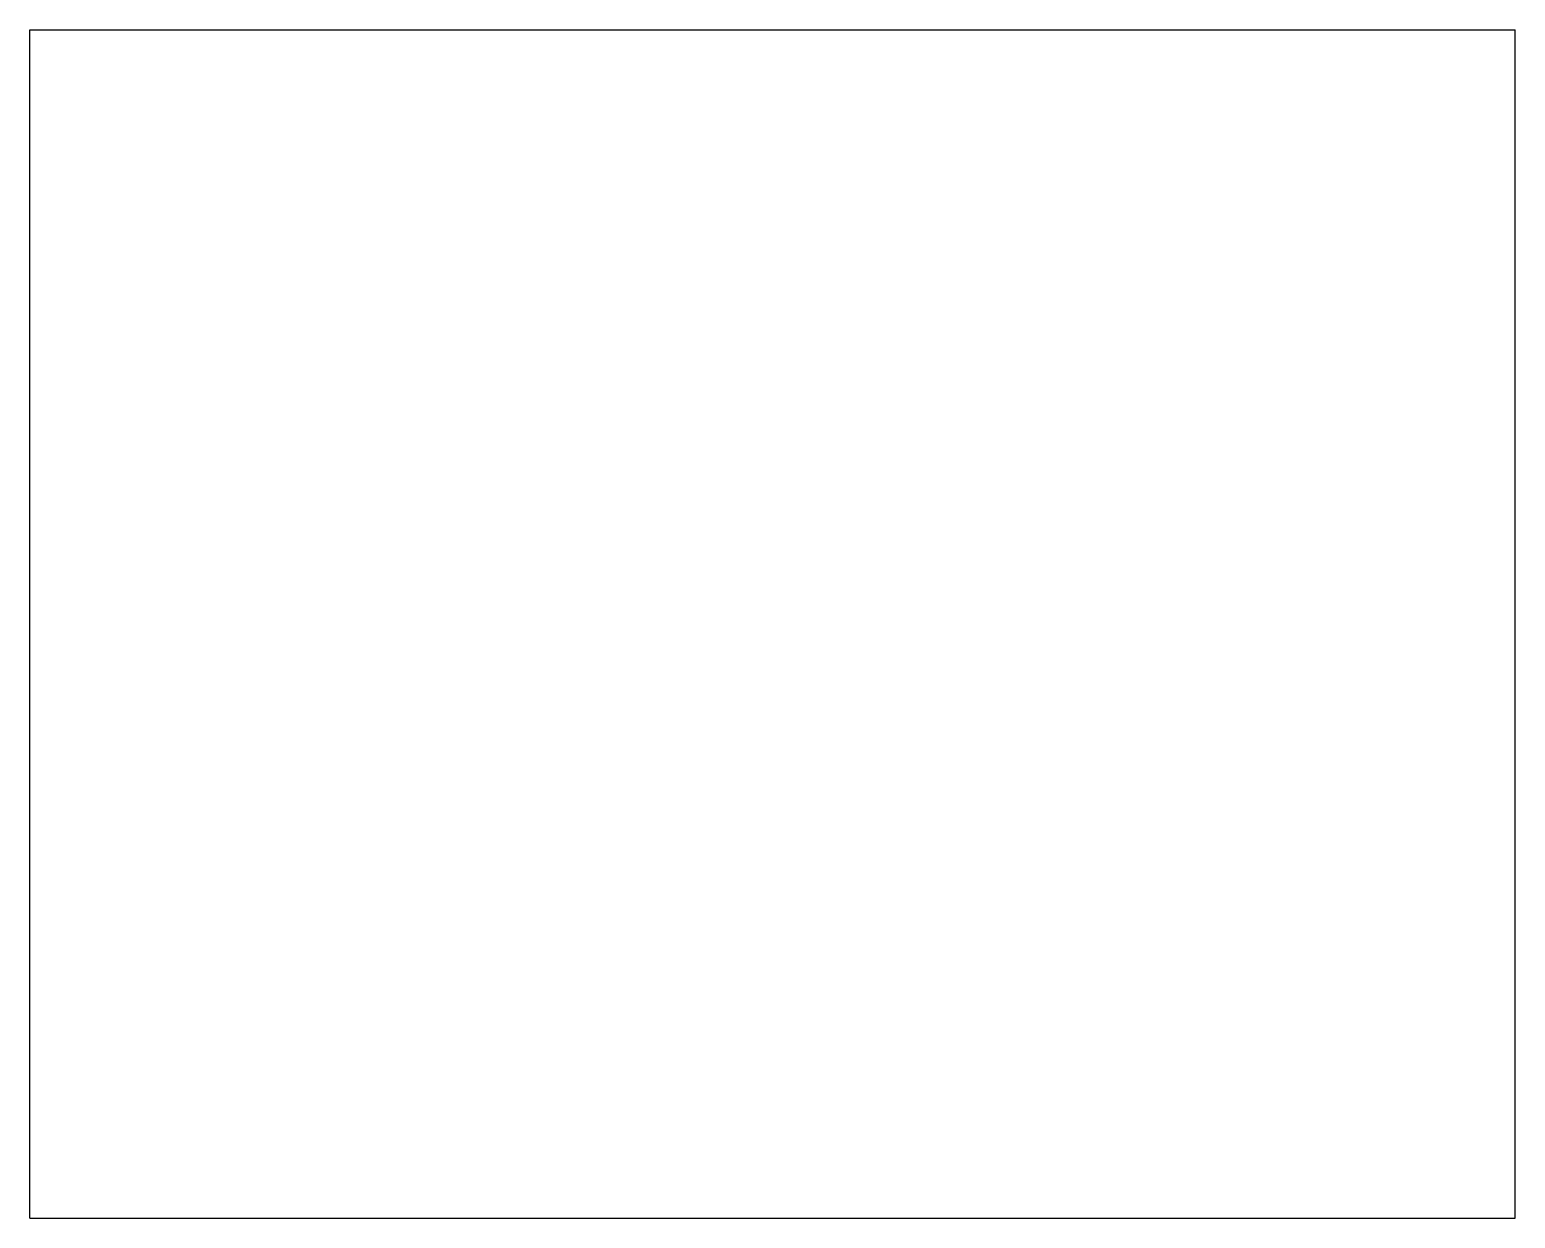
# Model space of a CAD drawing. Header units: millimetres. Extents: x -50 to 50, y -40 to 40.
import ezdxf

# ---------------------------------------------------------------- set-up
doc = ezdxf.new("R2010")
doc.units = ezdxf.units.MM

msp = doc.modelspace()

# ---------------------------------------------------------------- linework, layer by layer
for p, q in [((-50, -40), (-50, 40)), ((-50, 40), (50, 40)), ((50, -40), (50, 40)), ((-50, -40), (50, -40))]:
    msp.add_line(p, q)

doc.saveas('drawing.dxf')
